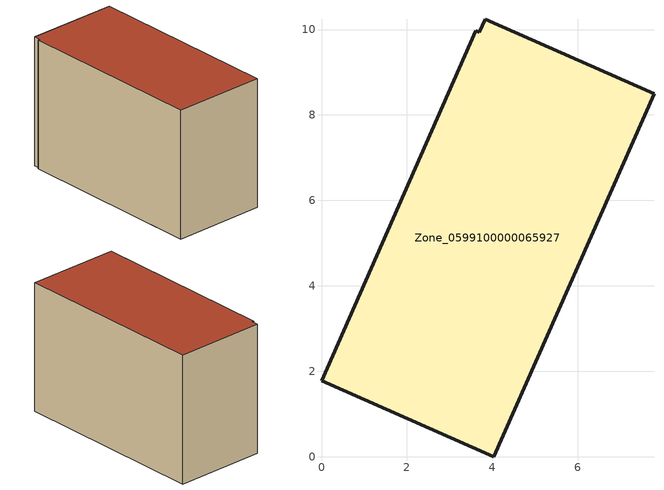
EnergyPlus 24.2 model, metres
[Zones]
Zone_0599100000065927
 floor ground (C_G): 3.83,10.24 7.78,8.5 4.03,0 0,1.78 3.61,9.97 3.7,9.93 z0
 wall outside (C_F): 4.03,0 7.78,8.5 3.83,10.24 3.7,9.93 3.61,9.97 0,1.78 4.03,0 z0:6.11
 roof outside (C_R): 7.78,8.5 3.83,10.24 3.7,9.93 3.61,9.97 0,1.78 4.03,0 z6.11
[BUILDING]
Pand.0599100000065927: North Axis=0; Terrain=City; Loads Convergence Tolerance Value=0.04; Temperature Convergence Tolerance Value=0.4; Solar Distribution=FullExterior; Maximum Number of Warmup Days=25; Minimum Number of Warmup Days=1
[Site:Location]
Rotterdam.The.Hague.AP_ZH_NLD Design_Conditions: Latitude=51.96; Longitude=4.45; Time Zone=1; Elevation=-4.5
[SITE:GROUNDTEMPERATURE:BUILDINGSURFACE]
18, 18, 18, 18, 18, 18, 18, 18, 18, 18, 18, 18
[MATERIAL] Thermal Absorptance=0.9; Solar Absorptance=0.7; Visible Absorptance=0.7
Name | Roughness | Thickness | Conductivity | Density | Specific Heat
G.TC.1946-1964 | MediumSmooth | 0.15 | 1 | 540 | 1210
F.TC.1946-1964 | Rough | 0.3 | 0.857143 | 1920 | 840
R.TC.1946-1964 | MediumRough | 0.2 | 0.235294 | 1500 | 1000
[CONSTRUCTION]
C_G: G.TC.1946-1964
C_F: F.TC.1946-1964
C_R: R.TC.1946-1964
[ZONE]
Zone_0599100000065927: Type=1; Multiplier=1; Ceiling Height=Autocalculate; Volume=Autocalculate; Floor Area=autocalculate; Part of Total Floor Area=Yes
[ZONEINFILTRATION:DESIGNFLOWRATE]
Infil_Zone_0599100000065927: Zone or ZoneList or Space or SpaceList=Zone_0599100000065927; Schedule=AlwaysOn; Design Flow Rate Calculation Method=Flow/Area; Flow Rate per Floor Area=0.003; Constant Term Coefficient=1; Temperature Term Coefficient=0; Velocity Term Coefficient=0; Velocity Squared Term Coefficient=0
[HVACTEMPLATE:ZONE:IDEALLOADSAIRSYSTEM]
Zone_0599100000065927: Maximum Heating Supply Air Temperature=50; Minimum Cooling Supply Air Temperature=13; Maximum Heating Supply Air Humidity Ratio=0.0156; Minimum Cooling Supply Air Humidity Ratio=0.0077; Heating Limit=NoLimit; Cooling Limit=NoLimit; Dehumidification Control Type=ConstantSensibleHeatRatio; Cooling Sensible Heat Ratio=0.7; Dehumidification Setpoint=60; Humidification Control Type=None; Humidification Setpoint=30; Outdoor Air Method=None; Outdoor Air Flow Rate per Person=0.00944; Outdoor Air Flow Rate per Zone Floor Area=0; Outdoor Air Flow Rate per Zone=0; Demand Controlled Ventilation Type=None; Outdoor Air Economizer Type=NoEconomizer; Heat Recovery Type=None; Sensible Heat Recovery Effectiveness=0.7; Latent Heat Recovery Effectiveness=0.65
[ZONECONTROL:THERMOSTAT]
ThermostatControl_Zone_0599100000065927: Zone or ZoneList=Zone_0599100000065927; Control Type Schedule=DualSetpointControlType; Control 1=Thermostat_Zone_0599100000065927; Temperature Difference Between Cutout And Setpoint=0
[THERMOSTATSETPOINT:DUALSETPOINT]
Thermostat_Zone_0599100000065927: Heating Setpoint Temperature Schedule=HeatingSetpoint_Zone_0599100000065927; Cooling Setpoint Temperature Schedule=CoolingSetpoint_Zone_0599100000065927
[SCHEDULE:COMPACT]
HeatingSetpoint_Zone_0599100000065927: Through: 12/31, For: AllDays, Until: 24:00, 21
CoolingSetpoint_Zone_0599100000065927: Through: 12/31, For: AllDays, Until: 24:00, 24
DualSetpointControlType: Through: 12/31, For: AllDays, Until: 24:00, 4
AlwaysOn: Through: 12/31, For: AllDays, Until: 24:00, 1
